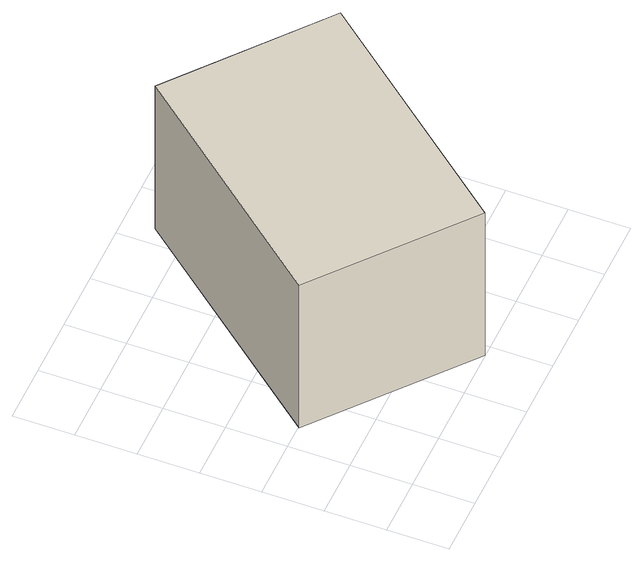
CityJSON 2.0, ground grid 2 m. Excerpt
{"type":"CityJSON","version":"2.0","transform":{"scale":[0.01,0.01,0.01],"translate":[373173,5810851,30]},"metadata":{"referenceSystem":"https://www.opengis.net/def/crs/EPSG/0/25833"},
"CityObjects":{
"building1":{"type":"Building","attributes":{"name":"Jagdschirm","Gemeindeschluessel":"11000006","BezugspunktDach":"2200","function":"31001_3030","measuredHeight":6.49,"storeysAboveGround":1},"address":[{"country":"Germany","locality":"Berlin","thoroughfareNumber":"1 (18)","thoroughfareName":"Pfaueninsel (Insel)"}],"geometry":[{"type":"Solid","lod":"1","boundaries":[[[[0,1,2,3]],[[4,5,6,7]],[[4,7,3,2]],[[5,4,2,1]],[[6,5,1,0]],[[7,6,0,3]]]]}]}
},
"vertices":[
[564,4,657],[1146,709,657],[662,1102,657],[83,399,657],[662,1102,37],[1146,709,37],[564,4,37],[83,399,37]
]}
